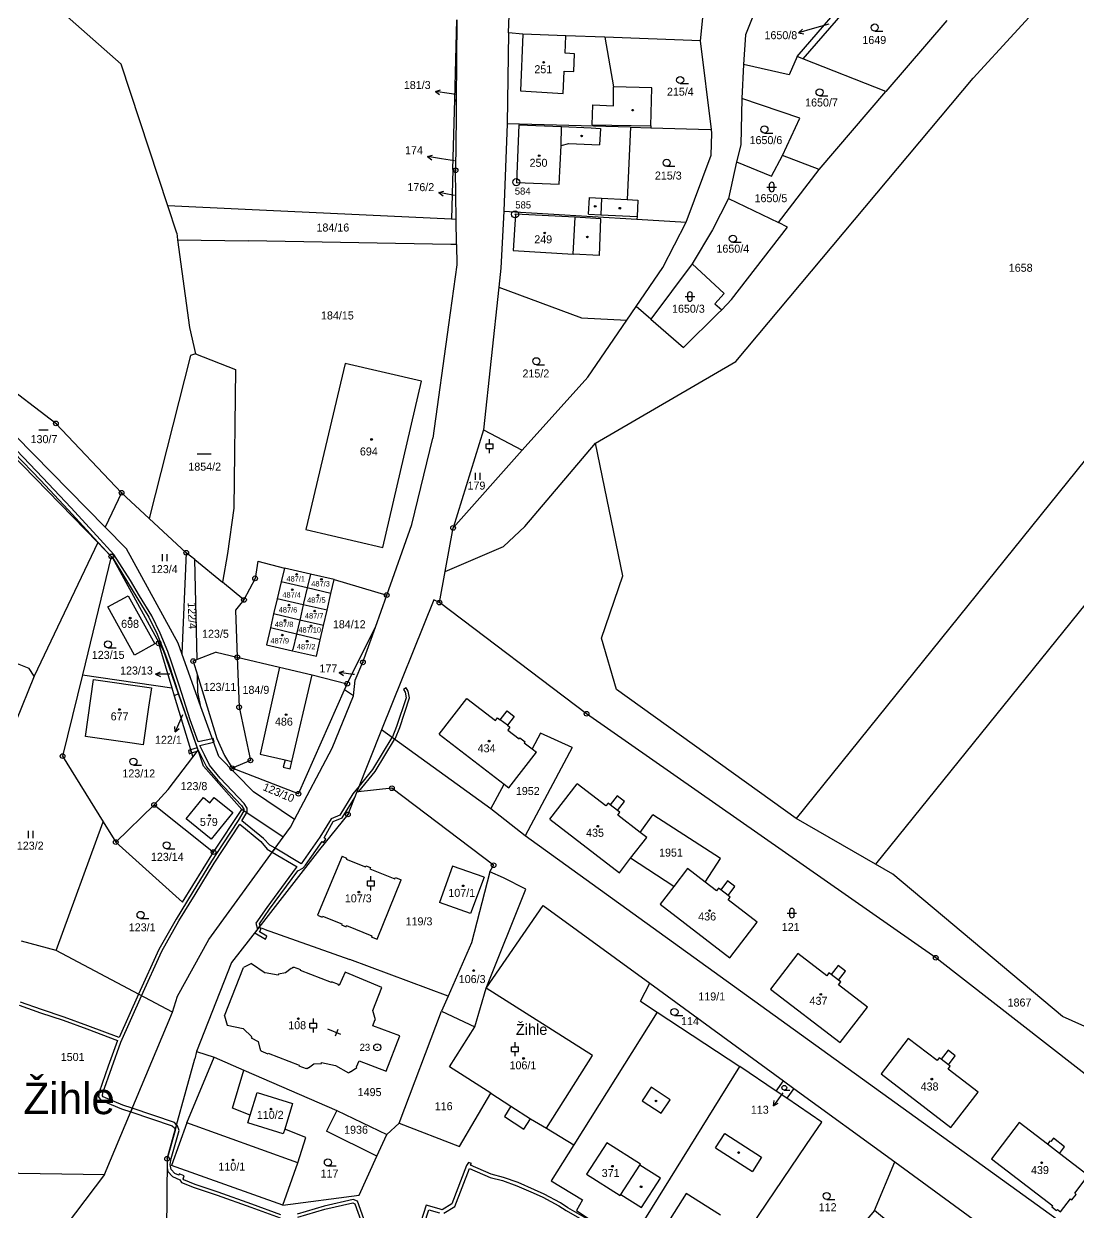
# Model space of a CAD drawing. Extents: x -820725 to -814908, y -1038210 to -1035296.
# Drawn here: x -817594.6 to -817370.6, y -1036977.1 to -1036724.6 of the extents above; entities that cross this region are included whole.
import ezdxf
from ezdxf.enums import TextEntityAlignment as Align

# ---------------------------------------------------------------- set-up
doc = ezdxf.new("R2010")
doc.units = 0
doc.header["$MEASUREMENT"] = 0
doc.linetypes.add('0_051C', pattern=[0])
for name, color, linetype in [('1004', 1, 'CONTINUOUS'), ('1007', 1, 'CONTINUOUS'), ('101', 1, 'CONTINUOUS'), ('1016', 1, 'CONTINUOUS'), ('1029', 1, 'CONTINUOUS'), ('105', 1, 'CONTINUOUS'), ('18', 1, 'CONTINUOUS'), ('21800', 1, 'CONTINUOUS'), ('21900', 1, 'CONTINUOUS'), ('21999', 1, 'CONTINUOUS'), ('23700', 1, 'CONTINUOUS'), ('304', 1, 'CONTINUOUS'), ('306', 1, 'CONTINUOUS'), ('316', 1, 'CONTINUOUS'), ('318', 1, 'CONTINUOUS'), ('402', 1, 'CONTINUOUS'), ('404', 1, 'CONTINUOUS'), ('409', 1, 'CONTINUOUS'), ('804', 1, 'CONTINUOUS')]:
    doc.layers.add(name, color=color, linetype=linetype)

# ---------------------------------------------------------------- blocks, each defined once
blk = doc.blocks.new('4_02$0')
at = {"layer": '404', "color": 255, "linetype": 'Continuous'}
blk.add_circle((-0.01, 0), 0.175, dxfattribs=at)
blk = doc.blocks.new('1029$1')
at = {"layer": '1029', "color": 6, "linetype": 'Continuous'}
for p, q in [((0, 3), (-0.5, 2)), ((0, 0), (0, 3)), ((0, 3), (0.5, 2))]:
    blk.add_line(p, q, dxfattribs=at)
blk = doc.blocks.new('3_16$4')
at = {"layer": '316', "color": 255, "linetype": 'Continuous'}
for p, q in [((-1, 1), (1, 1)), ((-0.5, 1.5), (-0.5, 0.5)), ((0.5, 0.5), (0.5, 1.5))]:
    blk.add_line(p, q, dxfattribs=at)
for centre, start, end in [((0, 1.5), 0, 180), ((0, 0.5), 180, 359.9879)]:
    blk.add_arc(centre, 0.5, start, end, dxfattribs=at)
blk = doc.blocks.new('3_04$3')
at = {"layer": '304', "color": 255, "linetype": 'Continuous'}
blk.add_line((0.01, 0), (1.76, 0), dxfattribs=at)
blk.add_circle((0.01, 0.75), 0.75, dxfattribs=at)
blk = doc.blocks.new('8_04$7')
at = {"layer": '804', "color": 255, "linetype": 'Continuous'}
blk.add_line((-1.5, 0), (1.5, 0), dxfattribs=at)
blk = doc.blocks.new('3_06$2')
at = {"layer": '306', "color": 255, "linetype": 'Continuous'}
for p, q in [((-0.51, 0), (-0.51, 1.5)), ((0.49, 0), (0.49, 1.5))]:
    blk.add_line(p, q, dxfattribs=at)
blk = doc.blocks.new('1_01$12')
at = {"layer": '101', "color": 3, "linetype": 'Continuous'}
for radius in [0.75, 0.03]:
    blk.add_circle((0, 0), radius, dxfattribs=at)
blk = doc.blocks.new('3_18$14')
at = {"layer": '318', "color": 255, "linetype": 'Continuous'}
for p, q in [((0, 2), (0, 3)), ((-0.75, 2), (0.75, 2)), ((-0.75, 1), (-0.75, 2)), ((-0.75, 1), (0.75, 1)), ((0, 0), (0, 1)), ((0.75, 1), (0.75, 2))]:
    blk.add_line(p, q, dxfattribs=at)
blk = doc.blocks.new('1_05$13')
at = {"layer": '105', "color": 3, "linetype": 'Continuous'}
for radius in [0.5, 0.0303]:
    blk.add_circle((0, 0), radius, dxfattribs=at)
blk = doc.blocks.new('4_09$16')
at = {"layer": '409', "color": 255, "linetype": 'Continuous'}
for p, q in [((0, 3), (0, 0)), ((-0.75, 2), (0.75, 2))]:
    blk.add_line(p, q, dxfattribs=at)

msp = doc.modelspace()

# ---------------------------------------------------------------- linework, layer by layer
at = {"layer": '1029', "color": 255, "linetype": 'Continuous'}
for p, q in [((-817423.62, -1036724.74), (-817427.13, -1036725.71)), ((-817502.8, -1036739.67), (-817504.19, -1036739.46)), ((-817503.1, -1036753.78), (-817505.84, -1036753.33)), ((-817503.12, -1036761.09), (-817503.45, -1036761.03)), ((-817524.34, -1036862.89), (-817524.63, -1036862.85)), ((-817560.84, -1036871.45), (-817561.2, -1036872.31)), ((-817433.38, -1036951.76), (-817433.6, -1036952.06))]:
    msp.add_line(p, q, dxfattribs=at)
at = {"layer": '21800', "color": 255, "linetype": 'Continuous'}
for p, q in [((-817488.56, -1036726.83), (-817489.07, -1036738.9)), ((-817479.6, -1036730.91), (-817479.42, -1036727.17)), ((-817477.58, -1036731.01), (-817479.6, -1036730.91)), ((-817477.77, -1036734.81), (-817477.58, -1036731.01)), ((-817480.02, -1036739.43), (-817479.79, -1036734.71)), ((-817479.79, -1036734.71), (-817477.77, -1036734.81)), ((-817469.35, -1036742.04), (-817469.3, -1036738.05)), ((-817489.07, -1036738.9), (-817480.02, -1036739.43)), ((-817473.88, -1036746.08), (-817473.72, -1036741.87)), ((-817473.72, -1036741.87), (-817469.35, -1036742.04)), ((-817489.42, -1036746.1), (-817489.94, -1036758.33)), ((-817489.42, -1036746.1), (-817480.35, -1036746.48)), ((-817480.47, -1036750.47), (-817480.35, -1036746.48)), ((-817480.35, -1036746.48), (-817474.1, -1036746.75)), ((-817474.1, -1036746.75), (-817472.1, -1036746.85)), ((-817473.88, -1036746.08), (-817461.37, -1036746.35)), ((-817472.1, -1036746.85), (-817472.27, -1036750.35)), ((-817480.84, -1036758.74), (-817480.47, -1036750.47)), ((-817480.47, -1036750.47), (-817478.83, -1036750.05)), ((-817478.83, -1036750.05), (-817472.27, -1036750.35)), ((-817489.94, -1036758.33), (-817480.84, -1036758.74)), ((-817474.63, -1036765.09), (-817474.44, -1036761.57)), ((-817474.44, -1036761.57), (-817471.84, -1036761.71)), ((-817471.84, -1036761.71), (-817472.01, -1036765.22)), ((-817471.84, -1036761.71), (-817466.4, -1036762)), ((-817490.15, -1036765.06), (-817490.64, -1036772.83)), ((-817477.44, -1036765.75), (-817490.15, -1036765.06)), ((-817477.86, -1036773.57), (-817477.44, -1036765.75)), ((-817472.05, -1036766.08), (-817477.44, -1036765.75)), ((-817474.63, -1036765.09), (-817472.01, -1036765.22)), ((-817472.32, -1036773.89), (-817472.05, -1036766.08)), ((-817472.01, -1036765.22), (-817464.33, -1036765.59)), ((-817490.64, -1036772.83), (-817477.86, -1036773.57)), ((-817472.32, -1036773.89), (-817477.86, -1036773.57)), ((-817491.86, -1036873.67), (-817493.41, -1036872.48)), ((-817539.08, -1036881.01), (-817537.62, -1036881.35)), ((-817468.46, -1036891.76), (-817470.01, -1036890.57)), ((-817445, -1036909.8), (-817446.56, -1036908.61)), ((-817421.56, -1036927.83), (-817423.11, -1036926.64)), ((-817473.81, -1036943.81), (-817496.35, -1036929.53)), ((-817483.52, -1036959.28), (-817473.81, -1036943.81)), ((-817398.21, -1036945.8), (-817399.76, -1036944.61)), ((-817461.35, -1036950.56), (-817463.23, -1036953.46)), ((-817457.31, -1036953.2), (-817461.35, -1036950.56)), ((-817491.14, -1036954.59), (-817486.95, -1036957.28)), ((-817463.23, -1036953.46), (-817459.21, -1036956.07)), ((-817459.21, -1036956.07), (-817457.31, -1036953.2)), ((-817536.34, -1036966.59), (-817559.9, -1036958.12)), ((-817447.67, -1036963.44), (-817445.72, -1036960.4)), ((-817445.72, -1036960.4), (-817437.87, -1036965.38)), ((-817470.76, -1036962.34), (-817475.09, -1036969.02)), ((-817463.6, -1036966.87), (-817470.76, -1036962.34)), ((-817374.63, -1036964.62), (-817377.16, -1036962.68)), ((-817447.67, -1036963.44), (-817439.83, -1036968.47)), ((-817437.87, -1036965.38), (-817439.83, -1036968.47)), ((-817467.74, -1036973.31), (-817463.74, -1036967.09)), ((-817463.74, -1036967.09), (-817463.6, -1036966.87)), ((-817459.36, -1036969.87), (-817463.74, -1036967.09)), ((-817475.09, -1036969.02), (-817467.91, -1036973.58)), ((-817463.36, -1036976.09), (-817459.36, -1036969.87)), ((-817453.92, -1036973.1), (-817458.16, -1036979.83)), ((-817446.6, -1036977.76), (-817453.92, -1036973.1)), ((-817467.91, -1036973.58), (-817467.74, -1036973.31)), ((-817467.74, -1036973.31), (-817463.36, -1036976.09))]:
    msp.add_line(p, q, dxfattribs=at)
at = {"layer": '21900', "color": 3, "linetype": 'Continuous'}
for p, q in [((-817491.6, -1036726.55), (-817490.7, -1036698.39)), ((-817450.84, -1036728.25), (-817448.91, -1036708.94)), ((-817434.7, -1036710.42), (-817441.33, -1036726.98)), ((-817416.09, -1036717.03), (-817429.1, -1036732.1)), ((-817503.04, -1036740.73), (-817502.58, -1036723.79)), ((-817502.58, -1036723.79), (-817502.72, -1036741.1)), ((-817398.55, -1036723.97), (-817411.48, -1036739)), ((-817491.6, -1036726.55), (-817491.94, -1036745.92)), ((-817488.56, -1036726.83), (-817491.6, -1036726.55)), ((-817479.42, -1036727.17), (-817488.56, -1036726.83)), ((-817471.17, -1036727.48), (-817479.42, -1036727.17)), ((-817450.84, -1036728.25), (-817471.17, -1036727.48)), ((-817471.17, -1036727.48), (-817469.3, -1036738.05)), ((-817448.52, -1036747.1), (-817450.84, -1036728.25)), ((-817441.33, -1036726.98), (-817441.75, -1036733.28)), ((-817563.97, -1036763.34), (-817573.89, -1036733.21)), ((-817441.75, -1036733.28), (-817442.09, -1036740.52)), ((-817431.99, -1036735.51), (-817441.75, -1036733.28)), ((-817430.36, -1036731.6), (-817431.99, -1036735.51)), ((-817429.1, -1036732.1), (-817430.36, -1036731.6)), ((-817411.48, -1036739), (-817429.1, -1036732.1)), ((-817461.19, -1036738.23), (-817469.3, -1036738.05)), ((-817461.37, -1036746.35), (-817461.19, -1036738.23)), ((-817503.44, -1036755.56), (-817503.04, -1036740.73)), ((-817502.72, -1036741.1), (-817503.04, -1036740.73)), ((-817442.09, -1036740.52), (-817442.26, -1036750.37)), ((-817429.79, -1036744.68), (-817442.09, -1036740.52)), ((-817425.63, -1036755.62), (-817411.48, -1036739)), ((-817502.72, -1036741.1), (-817502.75, -1036744.48)), ((-817502.75, -1036744.48), (-817502.85, -1036755.77)), ((-817491.94, -1036745.92), (-817492.64, -1036764.47)), ((-817465.72, -1036746.63), (-817491.94, -1036745.92)), ((-817433.47, -1036752.65), (-817429.79, -1036744.68)), ((-817465.72, -1036746.63), (-817466.4, -1036762)), ((-817465.72, -1036746.63), (-817461.38, -1036746.75)), ((-817461.37, -1036746.35), (-817461.38, -1036746.75)), ((-817461.38, -1036746.75), (-817448.73, -1036747.09)), ((-817448.73, -1036747.09), (-817448.52, -1036747.1)), ((-817448.59, -1036752.55), (-817448.42, -1036747.91)), ((-817448.42, -1036747.91), (-817448.52, -1036747.1)), ((-817442.26, -1036750.37), (-817443.18, -1036753.98)), ((-817453.88, -1036766.81), (-817448.59, -1036752.55)), ((-817425.63, -1036755.62), (-817433.47, -1036752.65)), ((-817503.44, -1036755.56), (-817503.73, -1036766.18)), ((-817503.44, -1036755.56), (-817502.85, -1036755.77)), ((-817502.72, -1036766.23), (-817502.85, -1036755.77)), ((-817443.18, -1036753.98), (-817444.92, -1036761.72)), ((-817434.28, -1036766.85), (-817425.63, -1036755.62)), ((-817547.57, -1036764.11), (-817563.97, -1036763.34)), ((-817562.07, -1036769.11), (-817563.97, -1036763.34)), ((-817466.4, -1036762), (-817464.14, -1036762.12)), ((-817464.14, -1036762.12), (-817464.33, -1036765.59)), ((-817444.92, -1036761.72), (-817448.27, -1036768.44)), ((-817444.92, -1036761.72), (-817434.28, -1036766.85)), ((-817503.73, -1036766.18), (-817547.57, -1036764.11)), ((-817502.72, -1036766.23), (-817503.73, -1036766.18)), ((-817502.65, -1036771.54), (-817502.72, -1036766.23)), ((-817492.64, -1036764.47), (-817493.26, -1036776.57)), ((-817492.64, -1036764.47), (-817464.36, -1036766.18)), ((-817464.33, -1036765.59), (-817464.36, -1036766.18)), ((-817464.36, -1036766.18), (-817453.88, -1036766.81)), ((-817458.86, -1036776.43), (-817453.88, -1036766.81)), ((-817448.27, -1036768.44), (-817452.64, -1036775.65)), ((-817444.3, -1036783.18), (-817432.35, -1036767.82)), ((-817432.35, -1036767.82), (-817434.28, -1036766.85)), ((-817562.07, -1036769.11), (-817561.88, -1036770.53)), ((-817561.88, -1036770.53), (-817546.81, -1036770.78)), ((-817503.87, -1036771.51), (-817546.81, -1036770.78)), ((-817502.65, -1036771.54), (-817503.87, -1036771.51)), ((-817502.65, -1036771.54), (-817502.59, -1036775.88)), ((-817502.59, -1036775.88), (-817504.34, -1036788.59)), ((-817452.64, -1036775.65), (-817461.37, -1036787.36)), ((-817493.26, -1036776.57), (-817493.7, -1036780.62)), ((-817464.52, -1036784.71), (-817458.86, -1036776.43)), ((-817493.7, -1036780.62), (-817496.96, -1036810.88)), ((-817493.7, -1036780.62), (-817476.09, -1036787.13)), ((-817446.3, -1036785.4), (-817444.3, -1036783.18)), ((-817466.49, -1036787.59), (-817464.52, -1036784.71)), ((-817461.37, -1036787.36), (-817464.52, -1036784.71)), ((-817454.48, -1036793.43), (-817447.2, -1036786.21)), ((-817447.2, -1036786.21), (-817446.3, -1036785.4)), ((-817504.34, -1036788.59), (-817507.66, -1036812.69)), ((-817476.09, -1036787.13), (-817466.49, -1036787.59)), ((-817474.78, -1036799.71), (-817466.49, -1036787.59)), ((-817461.37, -1036787.36), (-817454.48, -1036793.43)), ((-817577.27, -1036831.59), (-817611.77, -1036796.43)), ((-817559.14, -1036795.08), (-817567.92, -1036829.7)), ((-817558.08, -1036794.75), (-817559.14, -1036795.08)), ((-817578.82, -1036834.85), (-817613.83, -1036798.9)), ((-817587.73, -1036809.53), (-817602.48, -1036798.27)), ((-817526.33, -1036796.8), (-817534.68, -1036832.09)), ((-817510.13, -1036800.55), (-817526.33, -1036796.8)), ((-817518.31, -1036835.91), (-817510.13, -1036800.55)), ((-817488.71, -1036815.23), (-817474.78, -1036799.71)), ((-817573.78, -1036824.26), (-817587.73, -1036809.53)), ((-817496.96, -1036810.88), (-817503.38, -1036831.73)), ((-817496.96, -1036810.88), (-817488.71, -1036815.23)), ((-817512.17, -1036830.98), (-817507.66, -1036812.69)), ((-817503.38, -1036831.73), (-817488.71, -1036815.23)), ((-817573.78, -1036824.26), (-817577.27, -1036831.59)), ((-817573.78, -1036824.26), (-817567.92, -1036829.7)), ((-817572.74, -1036836.21), (-817577.27, -1036831.59)), ((-817567.92, -1036829.7), (-817560.06, -1036837)), ((-817517.48, -1036845.99), (-817512.17, -1036830.98)), ((-817505.08, -1036840.98), (-817503.38, -1036831.73)), ((-817534.68, -1036832.09), (-817518.31, -1036835.91)), ((-817578.82, -1036834.85), (-817592.33, -1036863.25)), ((-817575.96, -1036837.78), (-817578.82, -1036834.85)), ((-817561.76, -1036856.23), (-817572.74, -1036836.21)), ((-817575.96, -1036837.78), (-817582.1, -1036862.92)), ((-817575.73, -1036838.02), (-817575.96, -1036837.78)), ((-817566.2, -1036855.39), (-817575.73, -1036838.02)), ((-817560.06, -1036837), (-817560.97, -1036858.43)), ((-817558.24, -1036838.48), (-817560.06, -1036837)), ((-817558.24, -1036838.48), (-817552.38, -1036843.27)), ((-817557.74, -1036859.71), (-817558.24, -1036838.48)), ((-817544.85, -1036838.81), (-817545.42, -1036842.45)), ((-817544.85, -1036838.81), (-817539.19, -1036840.26)), ((-817539.19, -1036840.26), (-817539.88, -1036843.2)), ((-817533.67, -1036841.54), (-817539.19, -1036840.26)), ((-817533.67, -1036841.54), (-817534.36, -1036844.49)), ((-817528.63, -1036842.7), (-817533.67, -1036841.54)), ((-817506.3, -1036847.61), (-817505.08, -1036840.98)), ((-817547.79, -1036847.02), (-817552.38, -1036843.27)), ((-817545.42, -1036842.45), (-817547.79, -1036847.02)), ((-817539.88, -1036843.2), (-817540.73, -1036846.77)), ((-817534.36, -1036844.49), (-817539.88, -1036843.2)), ((-817534.36, -1036844.49), (-817535.12, -1036847.75)), ((-817529.32, -1036845.67), (-817534.36, -1036844.49)), ((-817529.32, -1036845.67), (-817528.63, -1036842.7)), ((-817528.63, -1036842.7), (-817517.48, -1036845.99)), ((-817576.71, -1036848.53), (-817572.42, -1036846.15)), ((-817572.42, -1036846.15), (-817566.74, -1036856.39)), ((-817547.79, -1036847.02), (-817548.74, -1036848.17)), ((-817540.73, -1036846.77), (-817541.49, -1036850.01)), ((-817535.19, -1036848.04), (-817540.73, -1036846.77)), ((-817530.13, -1036849.2), (-817529.32, -1036845.67)), ((-817519.88, -1036852.79), (-817517.48, -1036845.99)), ((-817507.45, -1036847.02), (-817518.59, -1036874.64)), ((-817506.3, -1036847.61), (-817507.45, -1036847.02)), ((-817593.38, -1036861.57), (-817624.76, -1036849.2)), ((-817571.04, -1036858.77), (-817576.71, -1036848.53)), ((-817548.74, -1036848.17), (-817549.62, -1036849.24)), ((-817549.62, -1036849.24), (-817549.23, -1036859.2)), ((-817535.19, -1036848.04), (-817535.88, -1036851.02)), ((-817535.12, -1036847.75), (-817535.19, -1036848.04)), ((-817530.13, -1036849.2), (-817535.19, -1036848.04)), ((-817530.89, -1036852.49), (-817530.13, -1036849.2)), ((-817475.03, -1036871.22), (-817506.3, -1036847.61)), ((-817541.49, -1036850.01), (-817542.19, -1036852.98)), ((-817535.95, -1036851.31), (-817541.49, -1036850.01)), ((-817535.95, -1036851.31), (-817536.65, -1036854.29)), ((-817535.88, -1036851.02), (-817535.95, -1036851.31)), ((-817530.89, -1036852.49), (-817535.95, -1036851.31)), ((-817542.19, -1036852.98), (-817543.03, -1036856.54)), ((-817536.65, -1036854.29), (-817542.19, -1036852.98)), ((-817536.65, -1036854.29), (-817537.41, -1036857.55)), ((-817531.58, -1036855.49), (-817536.65, -1036854.29)), ((-817531.58, -1036855.49), (-817530.89, -1036852.49)), ((-817522.53, -1036860.29), (-817519.88, -1036852.79)), ((-817520.84, -1036854.72), (-817519.88, -1036852.79)), ((-817566.74, -1036856.39), (-817571.04, -1036858.77)), ((-817566.2, -1036855.39), (-817565.94, -1036856.25)), ((-817564.87, -1036857.81), (-817566.2, -1036855.39)), ((-817565.94, -1036856.25), (-817563.12, -1036865.72)), ((-817560.97, -1036858.43), (-817561.76, -1036856.23)), ((-817543.03, -1036856.54), (-817537.47, -1036857.82)), ((-817532.39, -1036859), (-817531.58, -1036855.49)), ((-817525.88, -1036864.85), (-817520.84, -1036854.72)), ((-817561.69, -1036866.97), (-817564.87, -1036857.81)), ((-817556.94, -1036869.72), (-817560.97, -1036858.43)), ((-817553.67, -1036858.16), (-817557.74, -1036859.71)), ((-817553.67, -1036858.16), (-817549.23, -1036859.2)), ((-817549.23, -1036859.2), (-817548.82, -1036869.82)), ((-817549.23, -1036859.2), (-817540.24, -1036861.32)), ((-817537.47, -1036857.82), (-817537.41, -1036857.55)), ((-817537.47, -1036857.82), (-817532.39, -1036859)), ((-817592.33, -1036863.25), (-817593.38, -1036861.57)), ((-817557.74, -1036859.71), (-817558.58, -1036860.03)), ((-817558.58, -1036860.03), (-817557.66, -1036863.03)), ((-817540.24, -1036861.32), (-817544.38, -1036879.77)), ((-817540.24, -1036861.32), (-817533.32, -1036862.92)), ((-817524.2, -1036864.1), (-817522.53, -1036860.29)), ((-817592.33, -1036863.25), (-817602.8, -1036888.91)), ((-817582.1, -1036862.92), (-817586.3, -1036880.21)), ((-817582.1, -1036862.92), (-817563.12, -1036865.72)), ((-817581.47, -1036876.08), (-817579.78, -1036863.95)), ((-817579.78, -1036863.95), (-817567.46, -1036865.68)), ((-817557.58, -1036866.63), (-817557.66, -1036863.03)), ((-817557.66, -1036863.03), (-817553.56, -1036876.49)), ((-817537.62, -1036881.35), (-817533.32, -1036862.92)), ((-817533.32, -1036862.92), (-817525.88, -1036864.85)), ((-817524.52, -1036867.41), (-817524.2, -1036864.1)), ((-817567.46, -1036865.68), (-817568.05, -1036869.85)), ((-817563.12, -1036865.72), (-817562.6, -1036867.38)), ((-817561.69, -1036866.97), (-817562.6, -1036867.38)), ((-817557.54, -1036878.94), (-817561.69, -1036866.97)), ((-817556.94, -1036869.72), (-817557.58, -1036866.63)), ((-817536.23, -1036888.22), (-817526.45, -1036866.13)), ((-817526.45, -1036866.13), (-817525.88, -1036864.85)), ((-817562.6, -1036867.38), (-817558.68, -1036880.45)), ((-817553.16, -1036880.3), (-817556.94, -1036869.72)), ((-817529.07, -1036878.55), (-817524.52, -1036867.41)), ((-817506.36, -1036875.56), (-817500.5, -1036867.96)), ((-817500.5, -1036867.96), (-817494.4, -1036872.66)), ((-817568.05, -1036869.85), (-817569.17, -1036877.81)), ((-817548.82, -1036869.82), (-817546.43, -1036881.13)), ((-817494.4, -1036872.66), (-817493.94, -1036872.07)), ((-817493.94, -1036872.07), (-817493.41, -1036872.48)), ((-817493.41, -1036872.48), (-817491.94, -1036870.58)), ((-817491.94, -1036870.58), (-817490.4, -1036871.77)), ((-817490.4, -1036871.77), (-817491.86, -1036873.67)), ((-817400.91, -1036923.05), (-817475.03, -1036871.22)), ((-817518.59, -1036874.64), (-817523.82, -1036887.81)), ((-817495.36, -1036891.43), (-817518.59, -1036874.64)), ((-817491.86, -1036873.67), (-817491.33, -1036874.08)), ((-817491.33, -1036874.08), (-817491.79, -1036874.68)), ((-817491.79, -1036874.68), (-817489.37, -1036876.54)), ((-817571.56, -1036877.47), (-817581.47, -1036876.08)), ((-817553.56, -1036876.49), (-817551.93, -1036880.08)), ((-817506.36, -1036875.56), (-817492.57, -1036886.19)), ((-817489.37, -1036876.54), (-817489.22, -1036876.34)), ((-817489.22, -1036876.34), (-817488.11, -1036877.2)), ((-817488.11, -1036877.2), (-817488.27, -1036877.39)), ((-817484.84, -1036875.37), (-817486.61, -1036878.67)), ((-817478.08, -1036878.4), (-817484.84, -1036875.37)), ((-817569.17, -1036877.81), (-817571.56, -1036877.47)), ((-817558.68, -1036880.45), (-817557.54, -1036878.94)), ((-817556.36, -1036882.34), (-817557.54, -1036878.94)), ((-817544.38, -1036879.77), (-817539.08, -1036881.01)), ((-817537.06, -1036893.66), (-817529.07, -1036878.55)), ((-817491.55, -1036886.98), (-817485.69, -1036879.38)), ((-817488.27, -1036877.39), (-817486.61, -1036878.67)), ((-817478.08, -1036878.4), (-817488.08, -1036897.15)), ((-817486.61, -1036878.67), (-817485.69, -1036879.38)), ((-817586.3, -1036880.21), (-817577.69, -1036894.17)), ((-817563.89, -1036887.3), (-817558.68, -1036880.45)), ((-817548.22, -1036891.54), (-817556.36, -1036882.34)), ((-817545.78, -1036887.8), (-817553.16, -1036880.3)), ((-817551.93, -1036880.08), (-817550.29, -1036882.78)), ((-817546.43, -1036881.13), (-817550.29, -1036882.78)), ((-817539.08, -1036881.01), (-817539.45, -1036882.57)), ((-817537.98, -1036882.92), (-817537.62, -1036881.35)), ((-817536.23, -1036888.22), (-817550.29, -1036882.78)), ((-817539.45, -1036882.57), (-817537.98, -1036882.92)), ((-817563.89, -1036887.3), (-817566.87, -1036890.58)), ((-817516.39, -1036887.03), (-817523.56, -1036887.78)), ((-817494.79, -1036903.39), (-817516.39, -1036887.03)), ((-817495.36, -1036891.43), (-817492.57, -1036886.19)), ((-817492.57, -1036886.19), (-817491.55, -1036886.98)), ((-817482.88, -1036893.6), (-817477.07, -1036886.09)), ((-817470.94, -1036890.8), (-817477.07, -1036886.09)), ((-817560.07, -1036893.57), (-817556.4, -1036889.01)), ((-817556.4, -1036889.01), (-817555.02, -1036890.12)), ((-817555.02, -1036890.12), (-817554.11, -1036888.98)), ((-817554.11, -1036888.98), (-817550.14, -1036892.17)), ((-817537.06, -1036893.66), (-817545.78, -1036887.8)), ((-817523.82, -1036887.81), (-817525.72, -1036892.6)), ((-817523.56, -1036887.78), (-817523.82, -1036887.81)), ((-817468.54, -1036888.66), (-817470.01, -1036890.57)), ((-817466.99, -1036889.85), (-817468.54, -1036888.66)), ((-817468.46, -1036891.76), (-817466.99, -1036889.85)), ((-817575.03, -1036898.49), (-817566.87, -1036890.58)), ((-817566.87, -1036890.58), (-817554.26, -1036900.61)), ((-817550.14, -1036892.17), (-817554.75, -1036897.87)), ((-817554.26, -1036900.61), (-817548.22, -1036891.54)), ((-817539.47, -1036897.44), (-817548.22, -1036891.54)), ((-817488.08, -1036897.15), (-817495.36, -1036891.43)), ((-817470.48, -1036890.2), (-817470.94, -1036890.8)), ((-817470.01, -1036890.57), (-817470.48, -1036890.2)), ((-817467.98, -1036892.13), (-817468.46, -1036891.76)), ((-817468.44, -1036892.73), (-817467.98, -1036892.13)), ((-817587.66, -1036921.5), (-817577.69, -1036894.17)), ((-817577.69, -1036894.17), (-817575.03, -1036898.49)), ((-817554.75, -1036897.87), (-817560.07, -1036893.57)), ((-817537.92, -1036895.3), (-817537.06, -1036893.66)), ((-817525.72, -1036892.6), (-817531.75, -1036900.07)), ((-817482.88, -1036893.6), (-817468.07, -1036905.01)), ((-817463.65, -1036896.41), (-817468.44, -1036892.73)), ((-817463.65, -1036896.41), (-817460.95, -1036892.66)), ((-817446.62, -1036901.96), (-817460.95, -1036892.66)), ((-817413.66, -1036903.2), (-817430.57, -1036893.47)), ((-817555.29, -1036919.18), (-817539.47, -1036897.44)), ((-817539.47, -1036897.44), (-817537.92, -1036895.3)), ((-817366.97, -1036984.54), (-817488.08, -1036897.15)), ((-817465.69, -1036901.91), (-817462.27, -1036897.47)), ((-817462.27, -1036897.47), (-817463.65, -1036896.41)), ((-817575.03, -1036898.49), (-817560.82, -1036911.25)), ((-817560.82, -1036911.25), (-817554.26, -1036900.61)), ((-817531.75, -1036900.07), (-817544.63, -1036916.6)), ((-817526.97, -1036901.48), (-817532.19, -1036914.02)), ((-817526.97, -1036901.48), (-817526.01, -1036901.87)), ((-817526.01, -1036901.87), (-817526.1, -1036902.11)), ((-817526.1, -1036902.11), (-817522.02, -1036903.74)), ((-817468.07, -1036905.01), (-817465.69, -1036901.91)), ((-817456.52, -1036907.89), (-817465.69, -1036901.91)), ((-817449.88, -1036907), (-817446.62, -1036901.96)), ((-817522.02, -1036903.74), (-817521.92, -1036903.5)), ((-817521.92, -1036903.5), (-817520.94, -1036903.9)), ((-817520.94, -1036903.9), (-817521.04, -1036904.14)), ((-817521.04, -1036904.14), (-817515.75, -1036906.26)), ((-817503.48, -1036903.62), (-817506.24, -1036911.29)), ((-817496.77, -1036905.91), (-817503.48, -1036903.62)), ((-817495.58, -1036904.78), (-817499.49, -1036919.88)), ((-817495.58, -1036904.78), (-817494.79, -1036903.39)), ((-817492.66, -1036906.06), (-817495.58, -1036904.78)), ((-817453.62, -1036904.12), (-817456.52, -1036907.89)), ((-817449.88, -1036907), (-817453.62, -1036904.12)), ((-817519.52, -1036919.09), (-817514.4, -1036906.52)), ((-817515.75, -1036906.26), (-817515.65, -1036906.02)), ((-817515.65, -1036906.02), (-817514.4, -1036906.52)), ((-817496.77, -1036905.91), (-817499.66, -1036913.66)), ((-817487.94, -1036908.49), (-817492.66, -1036906.06)), ((-817447.49, -1036908.84), (-817449.88, -1036907)), ((-817445.09, -1036906.7), (-817446.56, -1036908.61)), ((-817443.54, -1036907.89), (-817445.09, -1036906.7)), ((-817496.35, -1036929.53), (-817487.94, -1036908.49)), ((-817456.52, -1036907.89), (-817459.42, -1036911.66)), ((-817447.03, -1036908.24), (-817447.49, -1036908.84)), ((-817446.56, -1036908.61), (-817447.03, -1036908.24)), ((-817445, -1036909.8), (-817443.54, -1036907.89)), ((-817444.53, -1036910.17), (-817445, -1036909.8)), ((-817499.66, -1036913.66), (-817506.24, -1036911.29)), ((-817496.35, -1036929.53), (-817484.25, -1036911.92)), ((-817484.25, -1036911.92), (-817461.62, -1036928.45)), ((-817459.42, -1036911.66), (-817444.62, -1036923.05)), ((-817444.99, -1036910.76), (-817444.53, -1036910.17)), ((-817438.82, -1036915.51), (-817444.99, -1036910.76)), ((-817532.19, -1036914.02), (-817531.21, -1036914.41)), ((-817531.21, -1036914.41), (-817531.11, -1036914.18)), ((-817531.11, -1036914.18), (-817527.01, -1036915.82)), ((-817544.63, -1036916.6), (-817550.45, -1036924.06)), ((-817543.51, -1036916.99), (-817544.63, -1036916.6)), ((-817543.51, -1036916.99), (-817525.31, -1036923.4)), ((-817527.01, -1036915.82), (-817527.1, -1036916.06)), ((-817527.1, -1036916.06), (-817526.11, -1036916.45)), ((-817526.11, -1036916.45), (-817526.02, -1036916.22)), ((-817526.02, -1036916.22), (-817520.67, -1036918.36)), ((-817444.62, -1036923.05), (-817438.82, -1036915.51)), ((-817587.66, -1036921.5), (-817595.06, -1036919.52)), ((-817561.88, -1036931.18), (-817555.29, -1036919.18)), ((-817520.67, -1036918.36), (-817520.76, -1036918.59)), ((-817520.76, -1036918.59), (-817519.52, -1036919.09)), ((-817499.49, -1036919.88), (-817504.45, -1036931.24)), ((-817562.98, -1036934.62), (-817587.66, -1036921.5)), ((-817430.17, -1036922.16), (-817435.97, -1036929.7)), ((-817424.04, -1036926.87), (-817430.17, -1036922.16)), ((-817550.45, -1036924.06), (-817557.88, -1036942.99)), ((-817551.96, -1036935.36), (-817547.88, -1036925.1)), ((-817546.22, -1036924.25), (-817547.88, -1036925.1)), ((-817546.22, -1036924.25), (-817543.27, -1036926.24)), ((-817537.57, -1036925.27), (-817537.75, -1036925.33)), ((-817537.5, -1036925.09), (-817537.57, -1036925.27)), ((-817537.31, -1036925.16), (-817537.5, -1036925.09)), ((-817537.26, -1036925.03), (-817537.31, -1036925.16)), ((-817535.74, -1036925.63), (-817537.26, -1036925.03)), ((-817504.45, -1036931.24), (-817525.31, -1036923.4)), ((-817421.64, -1036924.73), (-817423.11, -1036926.64)), ((-817420.09, -1036925.92), (-817421.64, -1036924.73)), ((-817359.76, -1036955.11), (-817400.91, -1036923.05)), ((-817540.51, -1036926.78), (-817543.27, -1036926.24)), ((-817540.48, -1036926.55), (-817540.51, -1036926.78)), ((-817538.96, -1036926.22), (-817540.48, -1036926.55)), ((-817537.75, -1036925.33), (-817538.96, -1036926.22)), ((-817535.79, -1036925.76), (-817535.74, -1036925.63)), ((-817529.23, -1036928.31), (-817535.79, -1036925.76)), ((-817526.31, -1036926.1), (-817527.61, -1036928.94)), ((-817518.49, -1036929.37), (-817526.31, -1036926.1)), ((-817423.58, -1036926.27), (-817424.04, -1036926.87)), ((-817423.11, -1036926.64), (-817423.58, -1036926.27)), ((-817421.56, -1036927.83), (-817420.09, -1036925.92)), ((-817421.08, -1036928.2), (-817421.56, -1036927.83)), ((-817529.18, -1036928.18), (-817529.23, -1036928.31)), ((-817527.69, -1036928.76), (-817529.18, -1036928.18)), ((-817527.74, -1036928.89), (-817527.69, -1036928.76)), ((-817527.61, -1036928.94), (-817527.74, -1036928.89)), ((-817520.43, -1036934.25), (-817518.49, -1036929.37)), ((-817498.8, -1036937.73), (-817496.35, -1036929.53)), ((-817463.61, -1036932.24), (-817461.62, -1036928.45)), ((-817461.62, -1036928.45), (-817433.2, -1036949.2)), ((-817435.97, -1036929.7), (-817421.17, -1036941.08)), ((-817421.54, -1036928.8), (-817421.08, -1036928.2)), ((-817415.37, -1036933.54), (-817421.54, -1036928.8)), ((-817562.98, -1036934.62), (-817561.88, -1036931.18)), ((-817504.45, -1036931.24), (-817505.83, -1036934.4)), ((-817463.61, -1036932.24), (-817460.03, -1036934.6)), ((-817577.44, -1036969.08), (-817562.98, -1036934.62)), ((-817551.96, -1036935.36), (-817551.38, -1036937.37)), ((-817519.85, -1036936.25), (-817520.43, -1036934.25)), ((-817514.83, -1036958.2), (-817505.83, -1036934.4)), ((-817505.83, -1036934.4), (-817498.8, -1036937.73)), ((-817460.03, -1036934.6), (-817477.72, -1036962.77)), ((-817460.03, -1036934.6), (-817442.51, -1036946.18)), ((-817421.17, -1036941.08), (-817415.37, -1036933.54)), ((-817551.38, -1036937.37), (-817547.94, -1036938.07)), ((-817520.44, -1036937.54), (-817519.98, -1036936.32)), ((-817514.71, -1036939.67), (-817520.44, -1036937.54)), ((-817519.98, -1036936.32), (-817519.85, -1036936.25)), ((-817504.12, -1036946.24), (-817498.8, -1036937.73)), ((-817547.94, -1036938.07), (-817546.14, -1036939.88)), ((-817546.14, -1036939.88), (-817546.24, -1036940.07)), ((-817546.24, -1036940.07), (-817544.79, -1036940.84)), ((-817517.57, -1036947.15), (-817514.71, -1036939.67)), ((-817406.72, -1036940.2), (-817412.52, -1036947.73)), ((-817400.61, -1036944.9), (-817406.72, -1036940.2)), ((-817544.79, -1036940.84), (-817544.42, -1036942.3)), ((-817544.42, -1036942.3), (-817544.37, -1036942.43)), ((-817544.37, -1036942.43), (-817544.39, -1036942.64)), ((-817544.39, -1036942.64), (-817544.19, -1036942.72)), ((-817544.19, -1036942.72), (-817544.24, -1036942.85)), ((-817544.24, -1036942.85), (-817542.74, -1036943.43)), ((-817398.29, -1036942.7), (-817399.76, -1036944.61)), ((-817396.74, -1036943.89), (-817398.29, -1036942.7)), ((-817564.11, -1036965.76), (-817558.22, -1036944.51)), ((-817559.9, -1036958.12), (-817554.11, -1036944.18)), ((-817557.88, -1036942.99), (-817558.22, -1036944.51)), ((-817557.88, -1036942.99), (-817554.11, -1036944.18)), ((-817554.11, -1036944.18), (-817547.82, -1036946.91)), ((-817542.74, -1036943.43), (-817542.69, -1036943.3)), ((-817542.69, -1036943.3), (-817536.07, -1036945.88)), ((-817531.36, -1036945.33), (-817528.36, -1036945.93)), ((-817531.35, -1036945.54), (-817531.36, -1036945.33)), ((-817523.89, -1036946.24), (-817523.34, -1036944.92)), ((-817523.34, -1036944.92), (-817517.57, -1036947.15)), ((-817400.15, -1036944.3), (-817400.61, -1036944.9)), ((-817399.76, -1036944.61), (-817400.15, -1036944.3)), ((-817398.21, -1036945.8), (-817396.74, -1036943.89)), ((-817550.24, -1036955.01), (-817547.82, -1036946.91)), ((-817547.82, -1036946.91), (-817528.05, -1036955.49)), ((-817536.07, -1036945.88), (-817536.12, -1036946.01)), ((-817536.12, -1036946.01), (-817534.57, -1036946.61)), ((-817534.57, -1036946.61), (-817534.52, -1036946.48)), ((-817534.52, -1036946.48), (-817534.31, -1036946.56)), ((-817534.31, -1036946.56), (-817534.21, -1036946.38)), ((-817534.21, -1036946.38), (-817534.07, -1036946.4)), ((-817534.07, -1036946.4), (-817532.97, -1036945.61)), ((-817532.97, -1036945.61), (-817531.35, -1036945.54)), ((-817528.36, -1036945.93), (-817525.59, -1036947.53)), ((-817525.59, -1036947.53), (-817525.51, -1036947.35)), ((-817525.51, -1036947.35), (-817525.38, -1036947.41)), ((-817525.38, -1036947.41), (-817525.31, -1036947.24)), ((-817525.31, -1036947.24), (-817525.17, -1036947.3)), ((-817525.17, -1036947.3), (-817523.81, -1036946.35)), ((-817523.81, -1036946.35), (-817523.89, -1036946.24)), ((-817495.37, -1036951.83), (-817504.12, -1036946.24)), ((-817466.12, -1036984.18), (-817442.51, -1036946.18)), ((-817434.79, -1036951.4), (-817442.51, -1036946.18)), ((-817412.52, -1036947.73), (-817397.72, -1036959.12)), ((-817398.27, -1036946.7), (-817397.81, -1036946.1)), ((-817391.92, -1036951.58), (-817398.27, -1036946.7)), ((-817397.81, -1036946.1), (-817398.21, -1036945.8)), ((-817434.79, -1036951.4), (-817433.2, -1036949.2)), ((-817433.2, -1036949.2), (-817431, -1036950.81)), ((-817546.45, -1036956.52), (-817544.96, -1036951.7)), ((-817544.96, -1036951.7), (-817537.48, -1036954)), ((-817502.01, -1036963.16), (-817495.37, -1036951.83)), ((-817495.37, -1036951.83), (-817491.14, -1036954.59)), ((-817432.55, -1036952.91), (-817434.79, -1036951.4)), ((-817431, -1036950.81), (-817432.55, -1036952.91)), ((-817425.08, -1036957.96), (-817432.55, -1036952.91)), ((-817431, -1036950.81), (-817409.62, -1036966.43)), ((-817397.72, -1036959.12), (-817391.92, -1036951.58)), ((-817546.45, -1036956.52), (-817550.24, -1036955.01)), ((-817537.48, -1036954), (-817539.14, -1036959.44)), ((-817528.05, -1036955.49), (-817530.29, -1036959.89)), ((-817528.05, -1036955.49), (-817517.48, -1036960.62)), ((-817491.14, -1036954.59), (-817492.48, -1036956.77)), ((-817559.9, -1036958.12), (-817563.17, -1036967.18)), ((-817546.95, -1036958.13), (-817546.45, -1036956.52)), ((-817492.48, -1036956.77), (-817488.4, -1036959.46)), ((-817488.4, -1036959.46), (-817486.95, -1036957.28)), ((-817486.95, -1036957.28), (-817483.52, -1036959.28)), ((-817428.32, -1036962.75), (-817425.08, -1036957.96)), ((-817383.15, -1036958.07), (-817389.07, -1036965.77)), ((-817377.16, -1036962.68), (-817383.15, -1036958.07)), ((-817539.44, -1036960.42), (-817546.95, -1036958.13)), ((-817539.14, -1036959.44), (-817539.44, -1036960.42)), ((-817534.64, -1036961.23), (-817539.14, -1036959.44)), ((-817519.55, -1036965.18), (-817530.29, -1036959.89)), ((-817519.55, -1036965.18), (-817517.48, -1036960.62)), ((-817517.48, -1036960.62), (-817514.83, -1036958.2)), ((-817514.83, -1036958.2), (-817502.01, -1036963.16)), ((-817483.52, -1036959.28), (-817477.72, -1036962.77)), ((-817536.34, -1036966.59), (-817534.64, -1036961.23)), ((-817477.72, -1036962.77), (-817482.57, -1036970.43)), ((-817441.76, -1036982.6), (-817428.32, -1036962.75)), ((-817376.64, -1036962), (-817377.16, -1036962.68)), ((-817376.49, -1036962.11), (-817376.64, -1036962)), ((-817375.92, -1036961.36), (-817376.49, -1036962.11)), ((-817373.53, -1036963.19), (-817375.92, -1036961.36)), ((-817523.33, -1036973.48), (-817519.55, -1036965.18)), ((-817374.63, -1036964.62), (-817373.53, -1036963.19)), ((-817368.52, -1036969.32), (-817374.63, -1036964.62)), ((-817564.11, -1036965.76), (-817564.24, -1036981.11)), ((-817539.57, -1036975.61), (-817563.17, -1036967.18)), ((-817539.57, -1036975.61), (-817536.34, -1036966.59)), ((-817413.93, -1036976.73), (-817409.62, -1036966.43)), ((-817409.62, -1036966.43), (-817388.2, -1036982.07)), ((-817389.07, -1036965.77), (-817376.07, -1036975.77)), ((-817603.08, -1036968.72), (-817577.44, -1036969.08)), ((-817577.44, -1036969.08), (-817588.7, -1036983.98)), ((-817482.57, -1036970.43), (-817475.92, -1036974.46)), ((-817371.39, -1036973.05), (-817368.52, -1036969.32)), ((-817371.06, -1036973.31), (-817371.39, -1036973.05)), ((-817539.57, -1036975.61), (-817523.33, -1036973.48)), ((-817475.92, -1036974.46), (-817477.2, -1036976.72)), ((-817376.07, -1036975.77), (-817376.22, -1036975.97)), ((-817374.44, -1036977.02), (-817372.3, -1036974.24)), ((-817372.3, -1036974.24), (-817371.97, -1036974.5)), ((-817371.97, -1036974.5), (-817371.06, -1036973.31)), ((-817477.2, -1036976.72), (-817466.12, -1036984.18)), ((-817413.93, -1036976.73), (-817424.08, -1036988.75)), ((-817407.27, -1036982.26), (-817413.93, -1036976.73)), ((-817376.22, -1036975.97), (-817375.23, -1036976.73)), ((-817375.23, -1036976.73), (-817375.08, -1036976.53)), ((-817375.08, -1036976.53), (-817374.44, -1036977.02))]:
    msp.add_line(p, q, dxfattribs=at)
for points in [[(-817473.14, -1036813.7), (-817443.38, -1036796.39), (-817392.96, -1036736.18), (-817375.54, -1036717.13), (-817321.13, -1036662.65)], [(-817573.89, -1036733.21), (-817588.3, -1036720.44), (-817595, -1036705.69), (-817606.22, -1036668.75)], [(-817272.9, -1036697.91), (-817351.74, -1036795.69), (-817430.57, -1036893.47)], [(-817257.34, -1036709.29), (-817335.5, -1036806.25), (-817413.66, -1036903.2)], [(-817430.36, -1036731.6), (-817417.37, -1036716.53), (-817416.09, -1036717.03)], [(-817443.18, -1036753.98), (-817435.78, -1036756.99), (-817433.47, -1036752.65)], [(-817561.88, -1036770.53), (-817559.33, -1036789.15), (-817558.08, -1036794.75)], [(-817452.64, -1036775.65), (-817445.83, -1036781.94), (-817447.79, -1036784.14), (-817446.3, -1036785.4)], [(-817558.08, -1036794.75), (-817549.59, -1036798.05), (-817549.92, -1036827.51), (-817551.32, -1036837.16), (-817552.38, -1036843.27)], [(-817505.08, -1036840.98), (-817492.65, -1036835.67), (-817488.19, -1036831.45), (-817473.14, -1036813.7)], [(-817430.57, -1036893.47), (-817468.7, -1036866.09), (-817471.85, -1036855.19), (-817467.38, -1036841.93), (-817473.14, -1036813.7)], [(-817346.14, -1036948.02), (-817373.98, -1036935.54), (-817410.04, -1036905.29), (-817413.66, -1036903.2)]]:
    msp.add_lwpolyline(points, dxfattribs=at)
at = {"layer": '21999', "color": 3, "linetype": 'Continuous'}
msp.add_line((-817524.52, -1036867.41), (-817526.45, -1036866.13), dxfattribs=at)
at = {"layer": '23700', "color": 255, "linetype": '0_051C'}
for points in [[(-817596.62, -1036815.75), (-817591.01, -1036821.57), (-817585.1, -1036827.86), (-817579.57, -1036833.9), (-817575.96, -1036837.78), (-817575.73, -1036838.02), (-817570.55, -1036846.51), (-817567.99, -1036850.73), (-817566.23, -1036854.34), (-817564.64, -1036858.22), (-817563.76, -1036860.71), (-817561.69, -1036866.97), (-817557.72, -1036878.42), (-817559.15, -1036878.88), (-817558.95, -1036879.55), (-817557.7, -1036879.15), (-817557.54, -1036878.94), (-817555.72, -1036882.52), (-817553.37, -1036885.39), (-817548.29, -1036890.73), (-817547.83, -1036891.45), (-817547.8, -1036891.82), (-817549.03, -1036893.92), (-817552.26, -1036898.87), (-817554.69, -1036902.54), (-817558.78, -1036909.25), (-817562.2, -1036914.85), (-817565.89, -1036921.3), (-817570.19, -1036930.79), (-817574.27, -1036940.01), (-817580.94, -1036937.49), (-817585.99, -1036935.65), (-817590.77, -1036934.07), (-817595.26, -1036932.48)], [(-817595.52, -1036933.13), (-817590.99, -1036934.73), (-817586.21, -1036936.31), (-817581.18, -1036938.15), (-817574.68, -1036940.6), (-817576.62, -1036946.11), (-817578.52, -1036951.57), (-817578.69, -1036952.62), (-817578.16, -1036953.28), (-817573.77, -1036955.11), (-817571.85, -1036955.77), (-817571.54, -1036955.03), (-817573.49, -1036954.37), (-817577.66, -1036952.62), (-817577.85, -1036952.4), (-817577.74, -1036951.77), (-817575.86, -1036946.37), (-817573.96, -1036940.97), (-817569.57, -1036931.12), (-817565.27, -1036921.62), (-817561.6, -1036915.21), (-817558.18, -1036909.61), (-817554.09, -1036902.92), (-817548.68, -1036894.66), (-817544.22, -1036898.33), (-817542.85, -1036899.98), (-817541.78, -1036900.61), (-817541.19, -1036899.8), (-817542.33, -1036899.12), (-817543.66, -1036897.75), (-817548.25, -1036893.98), (-817547.22, -1036892.22), (-817547.14, -1036892.09), (-817547.13, -1036891.25), (-817547.73, -1036890.29), (-817552.85, -1036884.93), (-817555.12, -1036882.14), (-817556.21, -1036879.93), (-817557.18, -1036877.94), (-817554.24, -1036877.28), (-817554.24, -1036877.28), (-817554.12, -1036877.25), (-817554.35, -1036876.48), (-817554.51, -1036876.52), (-817557.5, -1036877.19), (-817559.2, -1036872.52), (-817561.47, -1036865.38), (-817563.1, -1036860.49), (-817563.98, -1036857.98), (-817565.59, -1036854.06), (-817567.37, -1036850.39), (-817569.95, -1036846.15), (-817571.91, -1036842.91), (-817575.46, -1036837.36), (-817579.05, -1036833.42), (-817584.58, -1036827.38), (-817590.51, -1036821.09), (-817596.12, -1036815.25)], [(-817539.96, -1036977.64), (-817546.13, -1036975.4), (-817553.25, -1036972.86), (-817558.16, -1036971.21), (-817560.59, -1036970.21), (-817560.74, -1036970), (-817560.51, -1036969.35), (-817561.54, -1036968.98), (-817561.62, -1036969.21), (-817562.49, -1036968.88), (-817563.24, -1036968.05), (-817563.45, -1036966.95), (-817563.24, -1036965.7), (-817561.53, -1036959.75), (-817561.88, -1036958.76), (-817562.11, -1036958.54), (-817562.42, -1036959.65), (-817562.37, -1036959.77), (-817564.03, -1036965.49), (-817564.11, -1036966.06), (-817564.13, -1036967.68), (-817563.98, -1036968.43), (-817562.97, -1036969.54), (-817561.42, -1036970.25), (-817561.05, -1036970.77), (-817558.4, -1036971.87), (-817553.47, -1036973.52), (-817546.37, -1036976.06), (-817540.12, -1036978.32)], [(-817474.55, -1036978.69), (-817479, -1036976.16), (-817480.61, -1036975.14), (-817484.02, -1036973.24), (-817486.11, -1036972.37), (-817489.58, -1036970.81), (-817492.68, -1036969.71), (-817495.32, -1036969.04), (-817499.66, -1036967.12), (-817499.49, -1036966.75), (-817500.15, -1036966.53), (-817500.51, -1036967.16), (-817503.68, -1036975.35), (-817505.74, -1036976.61), (-817506.36, -1036976.38), (-817509.09, -1036975.6), (-817511.27, -1036982.46)], [(-817505.39, -1036977.33), (-817503.04, -1036975.89), (-817499.88, -1036967.79), (-817495.54, -1036969.7), (-817492.88, -1036970.39), (-817489.84, -1036971.47), (-817486.39, -1036973.01), (-817484.32, -1036973.88), (-817480.97, -1036975.74), (-817479.36, -1036976.76), (-817473.55, -1036980.06)], [(-817521.29, -1036981.5), (-817523.7, -1036974.77), (-817524.62, -1036974.4), (-817530.8, -1036975.8), (-817536.5, -1036977.5)], [(-817536.36, -1036978.18), (-817530.62, -1036976.48), (-817524.68, -1036975.14), (-817524.26, -1036975.31), (-817521.79, -1036982.16)], [(-817510.57, -1036982.89), (-817508.57, -1036976.58), (-817506.25, -1036977.27)]]:
    msp.add_lwpolyline(points, dxfattribs=at)
for points in [[(-817519.91, -1036883.45), (-817515.8, -1036876.66), (-817515.65, -1036876.41), (-817514.72, -1036874.13), (-817512.65, -1036867.86), (-817512.91, -1036866.4), (-817513.32, -1036865.69), (-817513.92, -1036866.05), (-817513.57, -1036866.64), (-817513.37, -1036867.8), (-817515.38, -1036873.89), (-817516.27, -1036876.09), (-817516.37, -1036876.25), (-817520.49, -1036883.05), (-817523.34, -1036886.6), (-817523.82, -1036887.81), (-817523.37, -1036887.76), (-817519.91, -1036883.45)], [(-817559.41, -1036879.7), (-817558.95, -1036879.55), (-817559.15, -1036878.88), (-817559.6, -1036879.03), (-817559.41, -1036879.7)], [(-817541.78, -1036900.61), (-817536.51, -1036903.75), (-817536.7, -1036903.87), (-817542.94, -1036912.36), (-817545.29, -1036915.7), (-817544.92, -1036916.98), (-817544.63, -1036916.6), (-817544.39, -1036916.29), (-817544.53, -1036915.82), (-817542.38, -1036912.76), (-817536.38, -1036904.61), (-817535.32, -1036904), (-817534.73, -1036903.4), (-817531.21, -1036898.36), (-817530.91, -1036898.58), (-817530.41, -1036897.83), (-817530.8, -1036897.54), (-817528.82, -1036894.1), (-817526.94, -1036893.35), (-817524.28, -1036888.98), (-817523.34, -1036886.6), (-817524.65, -1036888.23), (-817527.42, -1036892.79), (-817529.3, -1036893.54), (-817531.68, -1036897.46), (-817535.68, -1036903.08), (-817541.19, -1036899.8), (-817541.78, -1036900.61)], [(-817544.18, -1036917.03), (-817544.27, -1036916.73), (-817544.63, -1036916.6), (-817544.92, -1036916.98), (-817545.51, -1036917.73), (-817543.24, -1036919.11), (-817542.94, -1036918.47), (-817544.52, -1036917.52), (-817544.18, -1036917.03)], [(-817562.57, -1036958.07), (-817571.54, -1036955.03), (-817571.85, -1036955.77), (-817563.01, -1036958.77), (-817562.58, -1036959.2), (-817562.42, -1036959.65), (-817562.11, -1036958.54), (-817562.57, -1036958.07)]]:
    msp.add_lwpolyline(points, close=True, dxfattribs=at)

# ---------------------------------------------------------------- block references
at = {"layer": '101', "color": 0, "linetype": 'ByBlock'}
for p in [(-817489.97, -1036758.29), (-817490.22, -1036765.11), (-817519.5, -1036942.08)]:
    msp.add_blockref('1_01$12', p, dxfattribs=at)
at = {"layer": '1029', "color": 0, "linetype": 'ByBlock'}
for p, rotation in [((-817427.13, -1036725.71), 106), ((-817504.19, -1036739.46), 81), ((-817505.84, -1036753.33), 81), ((-817503.45, -1036761.03), 80), ((-817524.63, -1036862.85), 81.99999999999999), ((-817563.55, -1036862.79), 90), ((-817561.2, -1036872.31), 157), ((-817433.6, -1036952.06), 144)]:
    msp.add_blockref('1029$1', p, dxfattribs=dict(at, rotation=rotation))
at = {"layer": '105', "color": 0, "linetype": 'ByBlock'}
for p in [(-817502.85, -1036755.77), (-817587.73, -1036809.53), (-817573.78, -1036824.26), (-817503.38, -1036831.73), (-817560.06, -1036837), (-817575.96, -1036837.78), (-817545.42, -1036842.45), (-817547.79, -1036847.02), (-817517.48, -1036845.99), (-817506.3, -1036847.61), (-817565.94, -1036856.25), (-817558.58, -1036860.03), (-817549.23, -1036859.2), (-817522.53, -1036860.29), (-817525.88, -1036864.85), (-817548.82, -1036869.82), (-817475.03, -1036871.22), (-817586.3, -1036880.21), (-817550.29, -1036882.78), (-817546.43, -1036881.13), (-817516.39, -1036887.03), (-817536.23, -1036888.22), (-817566.87, -1036890.58), (-817525.72, -1036892.6), (-817575.03, -1036898.49), (-817554.26, -1036900.61), (-817494.79, -1036903.39), (-817400.91, -1036923.05), (-817564.11, -1036965.76)]:
    msp.add_blockref('1_05$13', p, dxfattribs=at)
at = {"layer": '304', "color": 0, "linetype": 'ByBlock'}
for p in [(-817413.87, -1036726.18), (-817455.18, -1036737.34), (-817425.58, -1036739.94), (-817437.28, -1036747.84), (-817458.04, -1036754.92), (-817443.99, -1036771.06), (-817485.72, -1036797.07), (-817576.69, -1036857.21), (-817571.28, -1036882.13), (-817564.23, -1036899.9), (-817569.76, -1036914.69), (-817456.39, -1036935.32), (-817529.99, -1036967.28), (-817424.07, -1036974.4)]:
    msp.add_blockref('3_04$3', p, dxfattribs=at)
at = {"layer": '304', "color": 0, "linetype": 'ByBlock', "xscale": 0.67, "yscale": 0.67, "zscale": 0.67}
msp.add_blockref('3_04$3', (-817433.06, -1036951.16), dxfattribs=at)
at = {"layer": '306', "color": 0, "linetype": 'ByBlock'}
for p in [(-817498.11, -1036821.55), (-817564.6, -1036838.81), (-817593.04, -1036897.61)]:
    msp.add_blockref('3_06$2', p, dxfattribs=at)
at = {"layer": '316', "color": 0, "linetype": 'ByBlock'}
for p in [(-817435.74, -1036760.32), (-817453.09, -1036783.58), (-817431.45, -1036914.56)]:
    msp.add_blockref('3_16$4', p, dxfattribs=at)
at = {"layer": '318', "color": 0, "linetype": 'ByBlock'}
for p in [(-817495.63, -1036815.88), (-817520.83, -1036908.74), (-817533.04, -1036938.95), (-817490.23, -1036943.99)]:
    msp.add_blockref('3_18$14', p, dxfattribs=at)
at = {"layer": '402', "color": 0, "linetype": 'ByBlock'}
for p in [(-817465.25, -1036742.99), (-817476.08, -1036748.47), (-817473.2, -1036763.41), (-817467.97, -1036763.82), (-817474.86, -1036769.93), (-817460.29, -1036953.47), (-817442.74, -1036964.43), (-817463.45, -1036971.71)]:
    msp.add_blockref('4_02$0', p, dxfattribs=at)
at = {"layer": '404', "color": 0, "linetype": 'ByBlock'}
for p in [(-817484.15, -1036732.82), (-817485.09, -1036752.67), (-817483.93, -1036769.08), (-817520.69, -1036812.94), (-817536.6, -1036841.61), (-817531.33, -1036842.65), (-817537.52, -1036844.86), (-817532.06, -1036846.04), (-817538.22, -1036848.12), (-817532.76, -1036849.4), (-817571.94, -1036850.9), (-817539.06, -1036851.34), (-817539.65, -1036854.51), (-817533.54, -1036852.54), (-817534.35, -1036855.8), (-817574.2, -1036870.31), (-817538.83, -1036871.4), (-817495.73, -1036877.03), (-817555.11, -1036892.81), (-817472.66, -1036895.1), (-817501.23, -1036907.77), (-817523.38, -1036909.11), (-817448.9, -1036913.04), (-817499, -1036925.76), (-817425.3, -1036930.82), (-817536.24, -1036936), (-817488.42, -1036944.44), (-817401.72, -1036948.84), (-817542.04, -1036955.18), (-817550.12, -1036966), (-817469.54, -1036967.33), (-817378.41, -1036966.61)]:
    msp.add_blockref('4_02$0', p, dxfattribs=at)
at = {"layer": '409', "color": 0, "linetype": 'ByBlock', "rotation": 248}
msp.add_blockref('4_09$16', (-817530.02, -1036938.24), dxfattribs=at)
at = {"layer": '804', "color": 0, "linetype": 'ByBlock', "xscale": 0.67, "yscale": 0.67, "zscale": 0.67}
msp.add_blockref('8_04$7', (-817590.37, -1036810.89), dxfattribs=at)
at = {"layer": '804', "color": 0, "linetype": 'ByBlock'}
msp.add_blockref('8_04$7', (-817556.25, -1036815.97), dxfattribs=at)

# ---------------------------------------------------------------- texts
at = {"layer": '1004', "color": 255, "linetype": 'Continuous'}
msp.add_text('Žihle', height=6.7, dxfattribs=at).set_placement((-817584.91, -1036958.28), align=Align.BOTTOM_CENTER)
at = {"layer": '1007', "color": 255, "linetype": 'Continuous'}
msp.add_text('Žihle', height=2.3, dxfattribs=at).set_placement((-817486.71, -1036940.12), align=Align.BOTTOM_CENTER)
at = {"layer": '1016', "color": 174, "linetype": 'Continuous'}
for s, p in [('584', (-817486.94, -1036760.18)), ('585', (-817486.83, -1036763.12))]:
    msp.add_text(s, height=1.5, dxfattribs=at).set_placement(p, align=Align.MIDDLE_RIGHT)
at = {"layer": '1016', "color": 214, "linetype": 'Continuous'}
msp.add_text('23', height=1.5, dxfattribs=at).set_placement((-817521, -1036942.08), align=Align.MIDDLE_RIGHT)
at = {"layer": '18', "color": 255, "linetype": 'Continuous'}
for s, height, p in [('1650/8', 1.7, (-817433.79, -1036728.42)), ('251', 1.7, (-817484.23, -1036735.65)), ('215/4', 1.7, (-817455.14, -1036740.42)), ('1650/7', 1.7, (-817425.16, -1036742.72)), ('1650/6', 1.7, (-817436.96, -1036750.71)), ('250', 1.7, (-817485.25, -1036755.53)), ('215/3', 1.7, (-817457.69, -1036758.24)), ('176/2', 1.7, (-817510.24, -1036760.7)), ('1650/5', 1.7, (-817435.9, -1036763.05)), ('249', 1.7, (-817484.25, -1036771.79)), ('1650/4', 1.7, (-817443.99, -1036773.77)), ('184/15', 1.7, (-817527.96, -1036787.96)), ('1650/3', 1.7, (-817453.42, -1036786.53)), ('215/2', 1.7, (-817485.81, -1036800.29)), ('130/7', 1.7, (-817590.26, -1036814.24)), ('179', 1.7, (-817498.43, -1036824.11)), ('123/4', 1.7, (-817564.71, -1036841.85)), ('487/1', 1.14, (-817536.8, -1036843.46)), ('487/3', 1.14, (-817531.53, -1036844.52)), ('487/4', 1.14, (-817537.67, -1036846.88)), ('487/5', 1.14, (-817532.43, -1036847.99)), ('487/6', 1.14, (-817538.45, -1036850.05)), ('698', 1.7, (-817571.98, -1036853.47)), ('487/8', 1.14, (-817539.28, -1036853.14)), ('487/7', 1.14, (-817532.89, -1036851.32)), ('184/12', 1.7, (-817525.44, -1036853.56)), ('123/5', 1.7, (-817553.85, -1036855.58)), ('487/10', 1.14, (-817533.84, -1036854.3)), ('487/9', 1.14, (-817540.2, -1036856.62)), ('487/2', 1.14, (-817534.59, -1036857.87)), ('123/15', 1.7, (-817576.63, -1036860.07)), ('123/11', 1.7, (-817552.88, -1036866.87)), ('184/9', 1.7, (-817545.26, -1036867.5)), ('486', 1.7, (-817539.32, -1036874.25)), ('434', 1.7, (-817496.28, -1036879.91)), ('123/8', 1.7, (-817558.42, -1036887.95)), ('1952', 1.7, (-817487.53, -1036888.99)), ('579', 1.7, (-817555.26, -1036895.56)), ('435', 1.7, (-817473.25, -1036897.86)), ('1951', 1.7, (-817457.12, -1036902.07)), ('123/14', 1.7, (-817564.07, -1036902.97)), ('107/3', 1.7, (-817523.53, -1036911.79)), ('107/1', 1.7, (-817501.55, -1036910.62)), ('119/3', 1.7, (-817510.63, -1036916.68)), ('436', 1.7, (-817449.44, -1036915.64)), ('123/1', 1.7, (-817569.41, -1036917.95)), ('121', 1.7, (-817431.7, -1036917.88)), ('106/3', 1.7, (-817499.34, -1036928.94)), ('119/1', 1.7, (-817448.47, -1036932.63)), ('437', 1.7, (-817425.8, -1036933.56)), ('108', 1.7, (-817536.5, -1036938.74)), ('114', 1.7, (-817453.09, -1036937.88)), ('1501', 1.7, (-817584.17, -1036945.49)), ('106/1', 1.7, (-817488.56, -1036947.26)), ('438', 1.7, (-817402.21, -1036951.76)), ('1495', 1.7, (-817521.12, -1036952.95)), ('110/2', 1.7, (-817542.22, -1036957.78)), ('116', 1.7, (-817505.39, -1036955.94)), ('1936', 1.7, (-817524, -1036960.95)), ('110/1', 1.7, (-817550.38, -1036968.79)), ('117', 1.7, (-817529.64, -1036970.25)), ('371', 1.7, (-817469.94, -1036970.14)), ('439', 1.7, (-817378.77, -1036969.51)), ('112', 1.7, (-817423.85, -1036977.4))]:
    msp.add_text(s, height=height, dxfattribs=at).set_placement(p, align=Align.BOTTOM_CENTER)
for s, p in [('1649', (-817413.95, -1036728.08)), ('184/16', (-817528.92, -1036767.92)), ('1658', (-817382.86, -1036776.47)), ('694', (-817521.28, -1036815.49)), ('1854/2', (-817556.13, -1036818.72)), ('1867', (-817383.11, -1036932.56))]:
    msp.add_text(s, height=1.7, dxfattribs=at).set_placement(p, align=Align.MIDDLE_CENTER)
for s, p in [('181/3', (-817508.16, -1036739.01)), ('174', (-817509.8, -1036752.85)), ('123/13', (-817567.15, -1036863.39)), ('177', (-817527.97, -1036862.95))]:
    msp.add_text(s, height=1.7, dxfattribs=at).set_placement(p, align=Align.BOTTOM_RIGHT)
for s, rotation, p in [('122/4', 272, (-817560.15, -1036850.42)), ('123/10', 337, (-817540.94, -1036889.21))]:
    msp.add_text(s, height=1.7, rotation=rotation, dxfattribs=at).set_placement(p, align=Align.BOTTOM_CENTER)
for s, p in [('677', (-817576.1, -1036873.13)), ('123/12', (-817573.61, -1036885.26)), ('123/2', (-817596.03, -1036900.6))]:
    msp.add_text(s, height=1.7, dxfattribs=at).set_placement(p, align=Align.BOTTOM_LEFT)
for s, p in [('122/1', (-817561, -1036875.9)), ('113', (-817436.37, -1036954.48))]:
    msp.add_text(s, height=1.7, dxfattribs=at).set_placement(p, align=Align.TOP_RIGHT)

doc.saveas('drawing.dxf')
